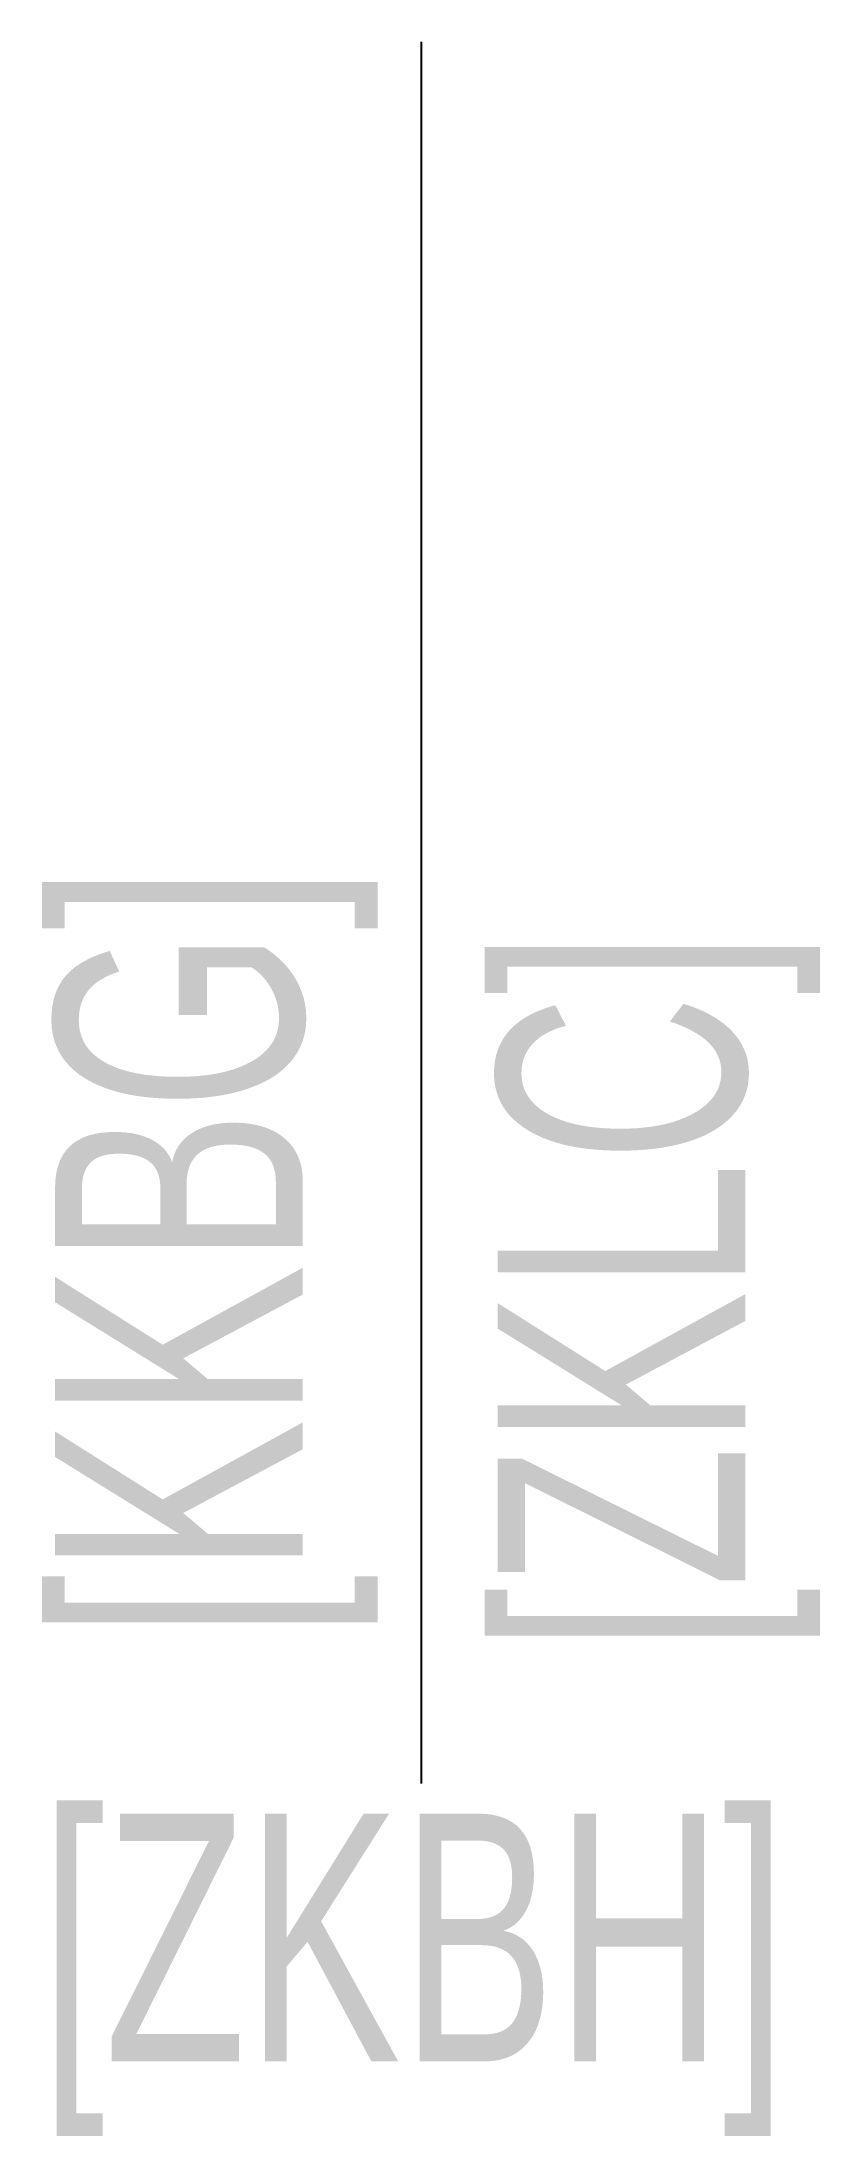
# Model space of a CAD drawing. Extents: x -3.8 to 4, y -0.8 to 20.4.
import ezdxf
from ezdxf.enums import TextEntityAlignment as Align

# ---------------------------------------------------------------- set-up
doc = ezdxf.new("R2010")
doc.units = 0
doc.layers.get('0').update_dxf_attribs({"linetype": 'CONTINUOUS'})
doc.styles.add('LZ_FONTS_FS', font='hxm.ttf', dxfattribs={"width": 0.7})

msp = doc.modelspace()

# ---------------------------------------------------------------- linework, layer by layer
msp.add_line((0, 2.805), (0, 20.378))

# ---------------------------------------------------------------- texts
at = {"color": 1, "style": 'LZ_FONTS_FS', "width": 0.7}
for s, p in [('[KKBG]', (-1.199, 4.263)), ('[ZKLC]', (3.268, 4.129))]:
    msp.add_text(s, height=2.5, rotation=90, dxfattribs=at).set_placement(p)
msp.add_text('[ZKBH]', height=2.5, dxfattribs=at).set_placement((-0.08, 0), align=Align.CENTER)

doc.saveas('drawing.dxf')
